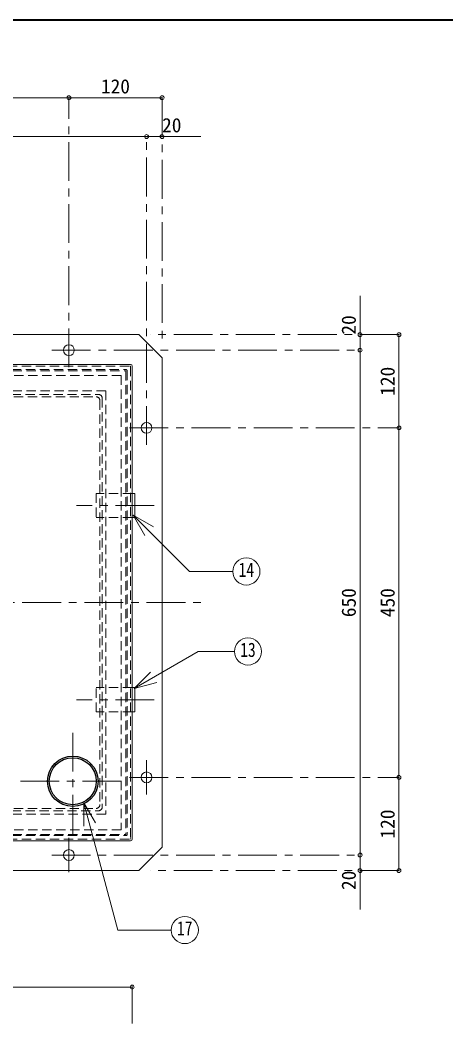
# Model space of a CAD drawing. Units: millimetres at full size, sheet at 1:10; some dimension numbers follow another scale. Extents: x -2123 to 1927, y -1358 to 1452.
# Drawn here: x 64 to 613, y 161 to 1452 of the extents above; entities that cross this region are included whole.
import ezdxf
from ezdxf.enums import TextEntityAlignment as Align

# ---------------------------------------------------------------- set-up
doc = ezdxf.new("R2010")
doc.units = ezdxf.units.MM
doc.header["$LTSCALE"] = 10
doc.header["$PDMODE"] = 32
doc.header["$PDSIZE"] = 5
doc.linetypes.add('CHAIN1', pattern=[8, 5, -1, 1, -1])
doc.linetypes.add('DASHED1', pattern=[1.8, 1.2, -0.6])
doc.layers.add('0-0', color=7, linetype='Continuous', lineweight=18)
doc.styles.add('ＭＳ ゴシック', font='')
doc.styles.get('ＭＳ ゴシック').set_extended_font_data('MS Gothic')

msp = doc.modelspace()

# ---------------------------------------------------------------- linework, layer by layer
at = {"layer": '0-0', "color": 1, "lineweight": 40}
msp.add_line((1927.2, 1451.91), (-2122.8, 1451.91), dxfattribs=at)
at = {"layer": '0-0', "color": 4, "lineweight": 9}
for p, q in [((-322.8, 1351.91), (127.2, 1351.91)), ((127.2, 1351.91), (247.2, 1351.91)), ((-422.8, 1301.91), (227.2, 1301.91)), ((297.2, 1301.91), (227.2, 1301.91)), ((502.2, 1096.91), (502.2, 1026.91)), ((217.2, 1046.91), (-412.8, 1046.91)), ((217.2, 1046.91), (247.2, 1016.91)), ((552.2, 926.91), (552.2, 1046.91)), ((502.2, 376.91), (502.2, 1026.91)), ((247.2, 386.91), (247.2, 1016.91)), ((552.2, 476.91), (552.2, 926.91)), ((552.2, 356.91), (552.2, 476.91)), ((247.2, 386.91), (217.2, 356.91)), ((502.2, 306.91), (502.2, 376.91)), ((-412.8, 356.91), (217.2, 356.91)), ((-404.3, 206.91), (208.7, 206.91))]:
    msp.add_line(p, q, dxfattribs=at)
at = {"layer": '0-0', "color": 4, "linetype": 'CHAIN1', "lineweight": 9}
for p, q in [((127.2, 1004.91), (127.2, 1351.91)), ((247.2, 1351.91), (247.2, 1031.91)), ((227.2, 904.91), (227.2, 1301.91)), ((552.2, 1046.91), (232.2, 1046.91)), ((105.2, 1026.91), (502.2, 1026.91)), ((205.2, 926.91), (552.2, 926.91)), ((237.2, 826.91), (137.2, 826.91)), ((-492.8, 701.91), (297.2, 701.91)), ((237.2, 576.91), (137.2, 576.91)), ((132.2, 404.41), (132.2, 539.41)), ((227.2, 454.91), (227.2, 498.91)), ((64.7, 471.91), (199.7, 471.91)), ((205.2, 476.91), (552.2, 476.91)), ((127.2, 354.91), (127.2, 398.91)), ((105.2, 376.91), (502.2, 376.91)), ((552.2, 356.91), (232.2, 356.91)), ((208.7, -80.09), (208.7, 206.91))]:
    msp.add_line(p, q, dxfattribs=at)
at = {"layer": '0-0'}
for p, q in [((-402.3, 1008.41), (206.7, 1008.41)), ((208.7, 1006.41), (208.7, 397.41)), ((212.2, 842.41), (208.7, 842.41)), ((212.2, 842.41), (212.2, 811.41)), ((210.17, 814.4), (236.15, 799.4)), ((210.17, 814.4), (282.49, 742.08)), ((210.17, 814.4), (225.17, 788.42)), ((208.7, 811.41), (212.2, 811.41)), ((282.49, 742.08), (338.25, 742.08)), ((211.26, 591.34), (293.89, 639.05)), ((340.33, 639.05), (293.89, 639.05)), ((211.26, 591.34), (232.47, 612.55)), ((211.26, 591.34), (240.24, 599.1)), ((208.7, 592.41), (212.2, 592.41)), ((212.2, 561.41), (212.2, 592.41)), ((212.2, 561.41), (208.7, 561.41)), ((146.43, 444.2), (161.43, 418.22)), ((146.43, 444.2), (146.43, 414.2)), ((-402.3, 395.41), (206.7, 395.41))]:
    msp.add_line(p, q, dxfattribs=at)
at = {"layer": '0-0', "color": 4, "linetype": 'DASHED1', "lineweight": 9}
for p, q in [((-401.3, 1006.41), (205.7, 1006.41)), ((-396.3, 1001.91), (200.7, 1001.91)), ((-395.55, 1000.41), (199.95, 1000.41)), ((194.7, 994.41), (-390.3, 994.41)), ((194.7, 994.41), (194.7, 409.41)), ((200.7, 999.66), (200.7, 404.16)), ((202.2, 1000.41), (202.2, 403.41)), ((206.7, 1005.41), (206.7, 398.41)), ((174.7, 974.41), (-370.3, 974.41)), ((-360.8, 969.91), (165.2, 969.91)), ((174.7, 974.41), (174.7, 429.41)), ((-357.8, 966.91), (162.2, 966.91)), ((167.2, 961.91), (167.2, 441.91)), ((170.2, 964.91), (170.2, 438.91)), ((162.2, 842.41), (162.2, 811.41)), ((208.7, 842.41), (162.2, 842.41)), ((208.7, 811.41), (162.2, 811.41)), ((208.7, 592.41), (162.2, 592.41)), ((162.2, 561.41), (162.2, 592.41)), ((208.7, 561.41), (162.2, 561.41)), ((174.7, 429.41), (-370.3, 429.41)), ((-360.8, 433.91), (165.2, 433.91)), ((-357.8, 436.91), (162.2, 436.91)), ((-396.3, 401.91), (200.7, 401.91)), ((-395.55, 403.41), (199.95, 403.41)), ((194.7, 409.41), (-390.3, 409.41)), ((-401.3, 397.41), (205.7, 397.41))]:
    msp.add_line(p, q, dxfattribs=at)
at = {"layer": '0-0'}
msp.add_lwpolyline([(146.43, 444.2), (190.33, 280.36), (258.92, 280.36)], dxfattribs=at)
at = {"layer": '0-0', "color": 4, "lineweight": 9}
for centre in [(127.2, 1026.91), (227.2, 926.91), (227.2, 476.91), (127.2, 376.91)]:
    msp.add_circle(centre, 7, dxfattribs=at)
at = {"layer": '0-0'}
for centre in [(355.75, 742.08), (357.83, 639.05), (276.42, 280.36)]:
    msp.add_circle(centre, 17.5, dxfattribs=at)
at = {"layer": '0-0', "color": 5, "lineweight": 25}
for radius in [32.5, 30.25]:
    msp.add_circle((132.2, 471.91), radius, dxfattribs=at)
at = {"layer": '0-0'}
for centre, start, end in [((206.7, 1006.41), 0, 90), ((206.7, 397.41), 270, 0)]:
    msp.add_arc(centre, 2, start, end, dxfattribs=at)
at = {"layer": '0-0', "color": 4, "linetype": 'DASHED1', "lineweight": 9}
for centre, radius, start, end in [((199.95, 999.66), 0.75, 0, 90), ((200.7, 1000.41), 1.5, 0, 90), ((205.7, 1005.41), 1, 0, 90), ((165.2, 964.91), 5, 0, 90), ((162.2, 961.91), 5, 0, 90), ((162.2, 441.91), 5, 270, 0), ((165.2, 438.91), 5, 270, 0), ((199.95, 404.16), 0.75, 270, 0), ((200.7, 403.41), 1.5, 270, 0), ((205.7, 398.41), 1, 270, 0)]:
    msp.add_arc(centre, radius, start, end, dxfattribs=at)
at = {"layer": '0-0', "color": 1}
for p in [(127.2, 1351.91), (247.2, 1351.91), (227.2, 1301.91), (247.2, 1301.91), (502.2, 1046.91), (552.2, 1046.91), (502.2, 1026.91), (552.2, 926.91), (552.2, 476.91), (502.2, 376.91), (502.2, 356.91), (552.2, 356.91), (208.7, 206.91)]:
    msp.add_point(p, dxfattribs=at)

# ---------------------------------------------------------------- texts
at = {"layer": '0-0', "style": 'ＭＳ ゴシック'}
for s, p in [('120', (168.45, 1351.91)), ('20', (247.2, 1301.91))]:
    msp.add_text(s, height=18.33, dxfattribs=at).set_placement(p, align=Align.BOTTOM_LEFT)
for s, p in [('20', (502.2, 1046.91)), ('120', (552.2, 968.16)), ('650', (502.2, 683.16)), ('450', (552.2, 683.16)), ('120', (552.2, 398.16)), ('20', (502.2, 331.91))]:
    msp.add_text(s, height=18.33, rotation=90, dxfattribs=at).set_placement(p, align=Align.BOTTOM_LEFT)
at = {"layer": '0-0', "style": 'ＭＳ ゴシック', "width": 0.8}
for s, p in [('14', (345.75, 729.58)), ('13', (347.83, 626.55)), ('17', (266.42, 267.86))]:
    msp.add_text(s, height=18.33, dxfattribs=at).set_placement(p, align=Align.BOTTOM_LEFT)

doc.saveas('drawing.dxf')
